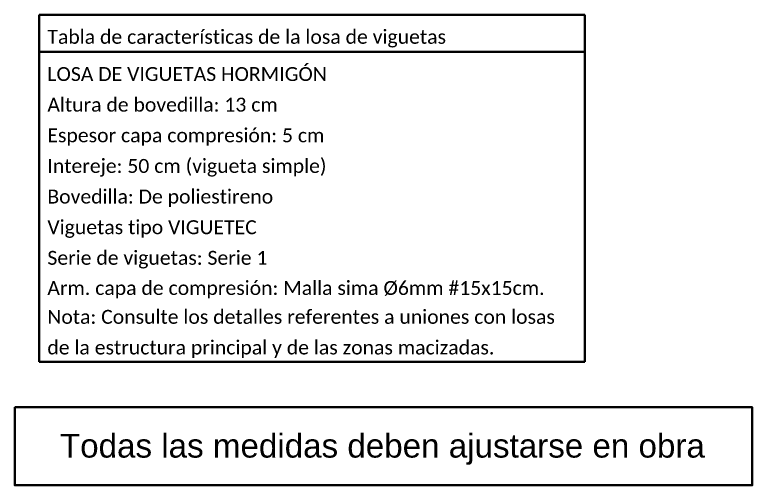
# Model space of a CAD drawing. Header units: millimetres. Extents: x 141 to 475, y -20 to 129.
# Drawn here: x 404.43 to 412.55, y 17.48 to 22.66 of the extents above; entities that cross this region are included whole.
import ezdxf
from ezdxf.enums import TextEntityAlignment as Align

# ---------------------------------------------------------------- set-up
doc = ezdxf.new("R2010")
doc.units = ezdxf.units.MM
doc.header["$LTSCALE"] = 0.1
doc.header["$MEASUREMENT"] = 0
doc.layers.add('TAB_CAR_LOSA', color=2, linetype='Continuous', lineweight=0)
doc.layers.add('Textos', color=7, linetype='Continuous')
doc.styles.add('ARIAL', font='arial.ttf', dxfattribs={"height": 0.18})
doc.styles.add('CYPETXT', font='calibri.ttf', dxfattribs={"height": 0.2})

msp = doc.modelspace()

# ---------------------------------------------------------------- linework, layer by layer
at = {"layer": 'Textos', "lineweight": 40}
for p, q in [((404.6946, 22.6606), (410.7046, 22.6606)), ((404.6946, 22.6606), (404.6946, 18.8355)), ((410.7046, 22.6606), (410.7046, 18.8355)), ((404.6946, 22.2506), (410.7046, 22.2506)), ((404.6946, 18.8355), (410.7046, 18.8355))]:
    msp.add_line(p, q, dxfattribs=at)
msp.add_lwpolyline([(404.4252, 18.3353), (412.5509, 18.3353), (412.5509, 17.4768), (404.4252, 17.4768)], close=True, dxfattribs=at)

# ---------------------------------------------------------------- texts
at = {"layer": 'TAB_CAR_LOSA', "style": 'CYPETXT'}
for s, p in [('Tabla de características de la losa de viguetas', (404.7846, 22.4939)), ('LOSA DE VIGUETAS HORMIGÓN', (404.7846, 22.0839)), ('Altura de bovedilla: 13 cm', (404.7846, 21.7464)), ('Espesor capa compresión: 5 cm', (404.7846, 21.4089)), ('Intereje: 50 cm (vigueta simple)', (404.7846, 21.0714)), ('Bovedilla: De poliestireno', (404.7846, 20.7339)), ('Viguetas tipo VIGUETEC', (404.7846, 20.3964)), ('Serie de viguetas: Serie 1', (404.7846, 20.0589)), ('Arm. capa de compresión: Malla sima %%C6mm #15x15cm. ', (404.7846, 19.7269)), ('Nota: Consulte los detalles referentes a uniones con losas', (404.7846, 19.4088)), ('de la estructura principal y de las zonas macizadas.', (404.7846, 19.0713))]:
    msp.add_text(s, height=0.153333, dxfattribs=at).set_placement(p, align=Align.TOP_LEFT)
at = {"layer": 'Textos', "linetype": 'Continuous', "style": 'ARIAL'}
msp.add_text('Todas las medidas deben ajustarse en obra', height=0.26145, dxfattribs=at).set_placement((404.9232, 17.7816))

doc.saveas('drawing.dxf')
